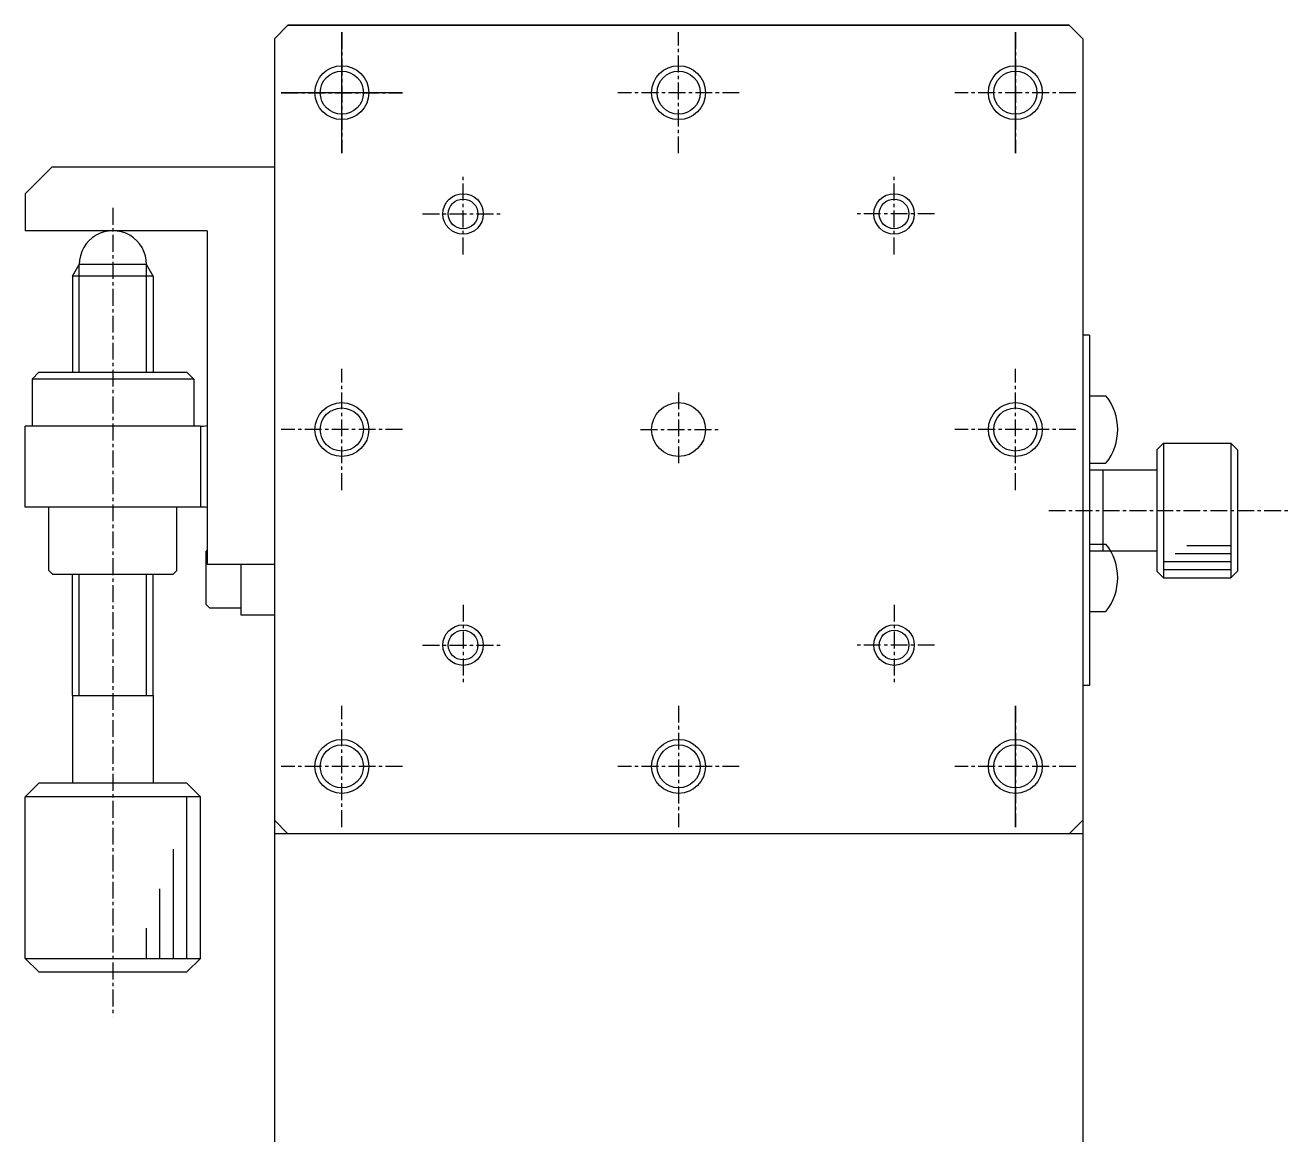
# Model space of a CAD drawing. Extents: x 404 to 656, y 81 to 248.
# Drawn here: x 404.2 to 498.1, y 165.6 to 248 of the extents above; entities that cross this region are included whole.
import ezdxf

# ---------------------------------------------------------------- set-up
doc = ezdxf.new("R2010")
doc.units = 0
doc.linetypes.add('CENTER', pattern=[2, 1.25, -0.25, 0.25, -0.25])
doc.layers.get('0').update_dxf_attribs({"linetype": 'CONTINUOUS'})
doc.layers.add('CENTER', color=1, linetype='CENTER')

msp = doc.modelspace()

# ---------------------------------------------------------------- linework, layer by layer
at = {"color": 7, "linetype": 'CONTINUOUS'}
for p, q in [((422.713, 246.957), (423.713, 247.957)), ((423.713, 247.957), (422.713, 246.957)), ((481.713, 247.957), (423.713, 247.957)), ((423.713, 247.957), (481.713, 247.957)), ((481.713, 247.957), (482.713, 246.957)), ((481.713, 247.957), (482.713, 246.957)), ((422.713, 246.957), (422.713, 163.957)), ((422.713, 246.957), (422.713, 188.957)), ((427.713, 238.457), (427.713, 247.457)), ((477.713, 238.457), (477.713, 247.457)), ((482.713, 246.957), (482.713, 163.957)), ((482.713, 246.957), (482.713, 188.957)), ((432.213, 242.957), (423.213, 242.957)), ((404.213, 235.457), (406.213, 237.457)), ((406.213, 237.457), (422.713, 237.457)), ((404.213, 235.457), (404.213, 232.707)), ((417.713, 232.707), (404.213, 232.707)), ((417.713, 232.707), (417.713, 207.957)), ((407.713, 229.341), (408.213, 230.207)), ((413.213, 230.207), (408.213, 230.207)), ((413.713, 229.341), (413.213, 230.207)), ((413.713, 229.341), (407.713, 229.341)), ((407.713, 229.341), (407.713, 222.207)), ((413.713, 229.341), (413.713, 222.207)), ((483.213, 224.957), (482.713, 224.957)), ((483.213, 224.957), (483.213, 198.957)), ((405.213, 222.207), (404.713, 221.707)), ((404.713, 221.707), (404.713, 218.207)), ((416.713, 221.707), (404.713, 221.707)), ((405.213, 222.207), (416.213, 222.207)), ((416.213, 222.207), (416.713, 221.707)), ((416.713, 221.707), (416.713, 218.207)), ((483.213, 220.457), (484.435, 220.457)), ((417.213, 218.207), (404.213, 218.207)), ((404.213, 212.207), (404.213, 218.207)), ((417.213, 218.207), (417.213, 212.207)), ((488.713, 216.957), (488.213, 216.457)), ((488.713, 216.957), (493.713, 216.957)), ((488.713, 216.957), (488.713, 206.957)), ((494.213, 216.457), (493.713, 216.957)), ((493.713, 216.957), (493.713, 206.957)), ((488.213, 216.457), (488.213, 207.457)), ((494.213, 216.457), (494.213, 207.457)), ((483.213, 215.457), (484.435, 215.457)), ((483.213, 214.957), (488.213, 214.957)), ((484.213, 214.957), (484.213, 208.957)), ((417.213, 212.207), (404.213, 212.207)), ((405.963, 207.507), (405.963, 212.207)), ((415.463, 207.507), (415.463, 212.207)), ((483.213, 209.457), (484.435, 209.457)), ((417.613, 208.907), (417.713, 209.007)), ((417.613, 208.907), (417.613, 205.007)), ((483.213, 208.957), (488.213, 208.957)), ((406.263, 207.207), (405.963, 207.507)), ((415.163, 207.207), (415.463, 207.507)), ((417.713, 207.957), (422.713, 207.957)), ((420.213, 207.957), (420.213, 204.207)), ((488.213, 207.457), (488.713, 206.957)), ((493.713, 206.957), (494.213, 207.457)), ((415.163, 207.207), (406.263, 207.207)), ((407.713, 198.207), (407.713, 207.207)), ((413.713, 198.207), (413.713, 207.207)), ((488.713, 206.957), (493.713, 206.957)), ((417.913, 204.707), (417.613, 205.007)), ((420.213, 204.707), (417.913, 204.707)), ((420.213, 204.207), (422.713, 204.207)), ((483.213, 204.457), (484.435, 204.457)), ((407.713, 198.207), (413.713, 198.207)), ((407.713, 198.207), (407.713, 191.707)), ((413.713, 198.207), (413.713, 191.707)), ((483.213, 198.957), (482.713, 198.957)), ((477.713, 188.457), (477.713, 197.457)), ((405.213, 191.707), (404.213, 190.707)), ((416.213, 191.707), (405.213, 191.707)), ((416.213, 191.707), (417.213, 190.707)), ((404.213, 178.707), (404.213, 190.707)), ((417.213, 178.707), (417.213, 190.707)), ((422.713, 188.957), (423.713, 187.957)), ((481.713, 187.957), (482.713, 188.957)), ((482.713, 187.957), (422.713, 187.957)), ((481.713, 187.957), (423.713, 187.957)), ((405.213, 177.707), (404.213, 178.707)), ((416.213, 177.707), (417.213, 178.707)), ((405.213, 177.707), (416.213, 177.707))]:
    msp.add_line(p, q, dxfattribs=at)
at = {"color": 3, "linetype": 'CONTINUOUS'}
for p, q in [((408.213, 222.207), (408.213, 230.207)), ((413.213, 222.207), (413.213, 230.207)), ((490.447, 209.357), (493.713, 209.357)), ((489.576, 208.757), (493.713, 208.757)), ((488.713, 208.157), (493.713, 208.157)), ((488.713, 207.557), (493.713, 207.557)), ((408.213, 198.207), (408.213, 207.207)), ((413.213, 198.207), (413.213, 207.207)), ((417.213, 190.707), (404.213, 190.707)), ((416.213, 178.707), (416.213, 190.707)), ((415.213, 178.707), (415.213, 186.823)), ((414.213, 178.707), (414.213, 183.878)), ((413.213, 178.707), (413.213, 180.941)), ((404.213, 178.707), (417.213, 178.707))]:
    msp.add_line(p, q, dxfattribs=at)
for centre, radius in [((427.713, 242.957), 2), ((452.713, 242.957), 2), ((477.713, 242.957), 2), ((436.713, 233.957), 1.5), ((468.713, 233.957), 1.5), ((427.713, 217.957), 2), ((477.713, 217.957), 2), ((436.713, 201.957), 1.5), ((468.713, 201.957), 1.5), ((427.713, 192.957), 2), ((452.713, 192.957), 2), ((477.713, 192.957), 2)]:
    msp.add_circle(centre, radius, dxfattribs=at)
at = {"color": 7, "linetype": 'CONTINUOUS'}
for centre, radius in [((427.713, 242.957), 1.6), ((452.713, 242.957), 1.6), ((477.713, 242.957), 1.6), ((436.713, 233.957), 1.1), ((468.713, 233.957), 1.1), ((452.713, 217.957), 2), ((427.713, 217.957), 1.6), ((477.713, 217.957), 1.6), ((436.713, 201.957), 1.1), ((468.713, 201.957), 1.1), ((427.713, 192.957), 1.6), ((452.713, 192.957), 1.6), ((477.713, 192.957), 1.6)]:
    msp.add_circle(centre, radius, dxfattribs=at)
for centre, radius, start, end in [((410.713, 230.207), 2.5, 359.99997, 180), ((481.313, 217.957), 4, 321.31781, 38.68219), ((417.213, 221.207), 3, 270, 279.59407), ((417.213, 209.207), 3, 80.40593, 90), ((481.313, 206.957), 4, 321.31781, 38.68219)]:
    msp.add_arc(centre, radius, start, end, dxfattribs=at)
at = {"layer": 'CENTER', "color": 1, "linetype": 'CENTER'}
for p, q in [((427.713, 247.457), (427.713, 238.457)), ((452.713, 238.457), (452.713, 247.457)), ((477.713, 247.457), (477.713, 238.457)), ((423.213, 242.957), (432.213, 242.957)), ((457.213, 242.957), (448.213, 242.957)), ((482.213, 242.957), (473.213, 242.957)), ((482.213, 242.957), (473.213, 242.957)), ((436.713, 230.957), (436.713, 236.957)), ((468.713, 230.957), (468.713, 236.957)), ((410.713, 234.399), (410.713, 174.397)), ((433.713, 233.957), (439.713, 233.957)), ((471.713, 233.957), (465.713, 233.957)), ((427.713, 213.457), (427.713, 222.457)), ((477.713, 213.457), (477.713, 222.457)), ((452.713, 220.71), (452.713, 215.306)), ((432.213, 217.957), (423.213, 217.957)), ((449.896, 217.957), (455.847, 217.957)), ((482.213, 217.957), (473.213, 217.957)), ((480.188, 211.957), (498.081, 211.957)), ((436.713, 204.957), (436.713, 198.957)), ((468.713, 204.957), (468.713, 198.957)), ((433.713, 201.957), (439.713, 201.957)), ((471.713, 201.957), (465.713, 201.957)), ((427.713, 188.457), (427.713, 197.457)), ((452.713, 197.457), (452.713, 188.457)), ((477.713, 197.457), (477.713, 188.457)), ((432.213, 192.957), (423.213, 192.957)), ((457.213, 192.957), (448.213, 192.957)), ((482.213, 192.957), (473.213, 192.957)), ((482.213, 192.957), (473.213, 192.957))]:
    msp.add_line(p, q, dxfattribs=at)

doc.saveas('drawing.dxf')
